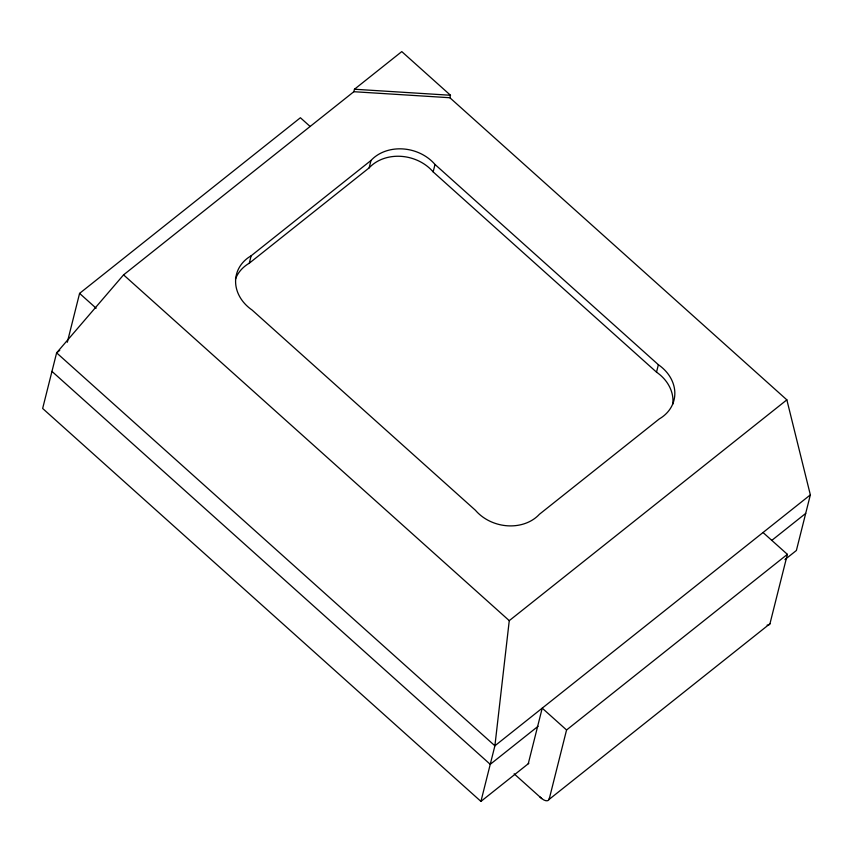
<?xml version="1.0" encoding="UTF-8"?>
<svg xmlns="http://www.w3.org/2000/svg" width="853" height="853" viewBox="0 0 853 853"><rect width="100%" height="100%" fill="white"/><g stroke="black" fill="none" stroke-linecap="round" stroke-linejoin="round"><path stroke-width="1.28" d="M786.85 399.854L509.262 620.653L494.9 745.789L480.932 801.404L42.65 408.47L56.618 352.854L123.568 274.869L353.846 91.708L354.475 89.234L401.784 51.596L450.491 95.259L449.862 97.732L786.85 399.854L810.35 494.879L796.382 550.494L784.931 559.6M549.492 797.95L549.044 799.613A10.097 4.755 51.5 0 1 542.039 798.813L539.821 796.851M67.323 342.234L79.585 293.389L300.405 117.746L310.14 126.479M235.449 279.123A40.39 33.523 14.1 0 1 249.268 263.214L251.134 255.804L371.002 160.46A40.39 33.523 14.1 0 1 435.009 164.469L658.377 364.721A40.39 33.523 14.1 0 1 659.294 418.919L539.427 514.263A40.39 33.523 14.1 0 1 475.409 510.254L252.051 310.002A40.39 33.523 14.1 0 1 251.134 255.804M249.268 263.214L369.146 167.87L371.002 160.46M672.772 404.141A40.39 33.523 14.1 0 0 656.511 372.143L433.153 171.89L435.009 164.469M528.252 763.766L542.22 708.161L566.563 729.987L549.129 799.4L769.95 623.756L787.383 554.343L763.03 532.517M656.511 372.143L658.377 364.721M769.95 623.756L769.854 623.97A10.097 4.755 51.5 0 1 767.114 625.132M59.742 350.37L56.618 352.854L494.9 745.789L810.35 494.879M538.051 726.308L490.24 764.331L51.958 371.396M771.752 540.418L805.69 513.421M566.563 729.987L787.383 554.343M480.932 801.404L528.817 763.307M354.475 89.234L450.491 95.259M353.846 91.708L449.862 97.732M123.568 274.869L509.262 620.653M79.585 293.389L96.144 308.232M514.135 773.82L541.719 798.557M369.146 167.87A40.39 33.523 14.1 0 1 433.153 171.89"/></g></svg>
